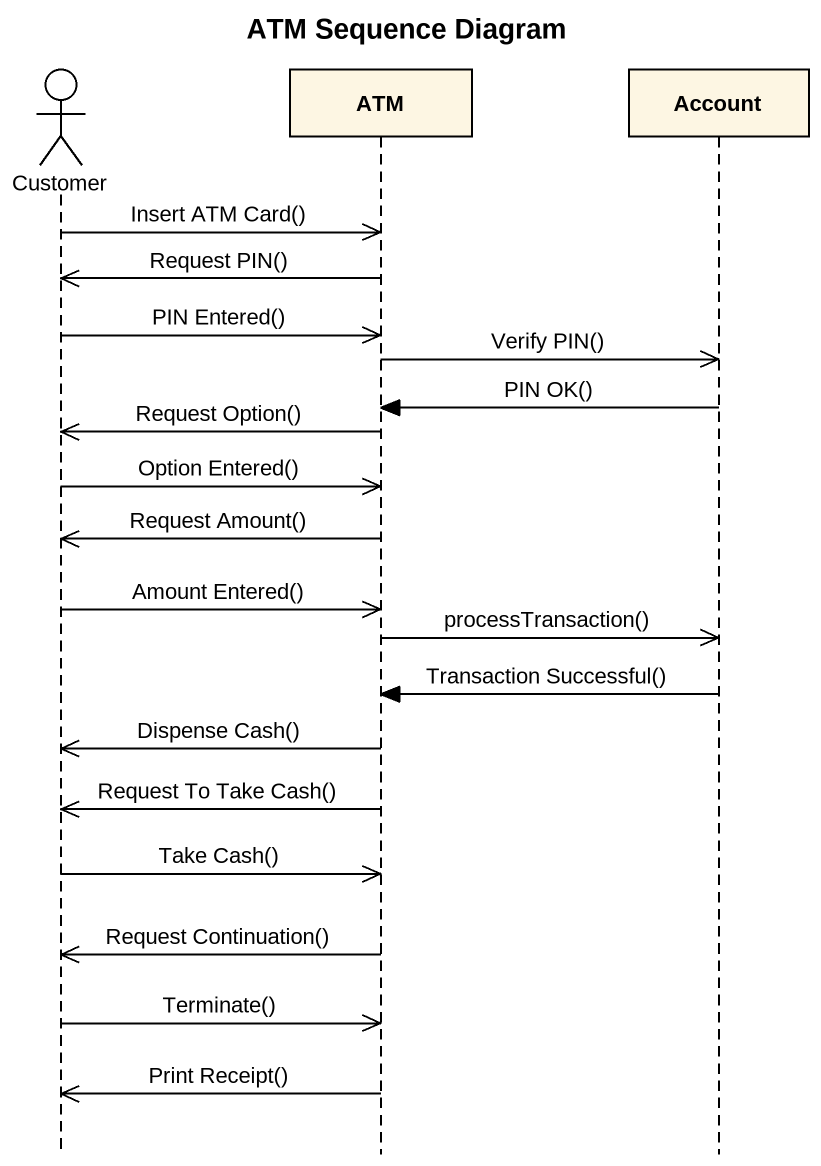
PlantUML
@startuml
title ATM Sequence Diagram
hide footbox
actor Customer
participant ATM
participant Account

Customer ->> ATM : Insert ATM Card()
ATM ->> Customer : Request PIN()
Customer ->> ATM : PIN Entered()
ATM ->> Account : Verify PIN()
Account -> ATM : PIN OK()
ATM ->> Customer : Request Option()
Customer ->> ATM : Option Entered()
ATM ->> Customer : Request Amount()
Customer ->> ATM : Amount Entered()
ATM ->> Account : processTransaction()
Account -> ATM : Transaction Successful()
ATM ->> Customer : Dispense Cash()
ATM ->> Customer : Request To Take Cash()
Customer ->> ATM : Take Cash()
ATM ->> Customer : Request Continuation()
Customer ->> ATM : Terminate()
ATM ->> Customer : Print Receipt()
@enduml
